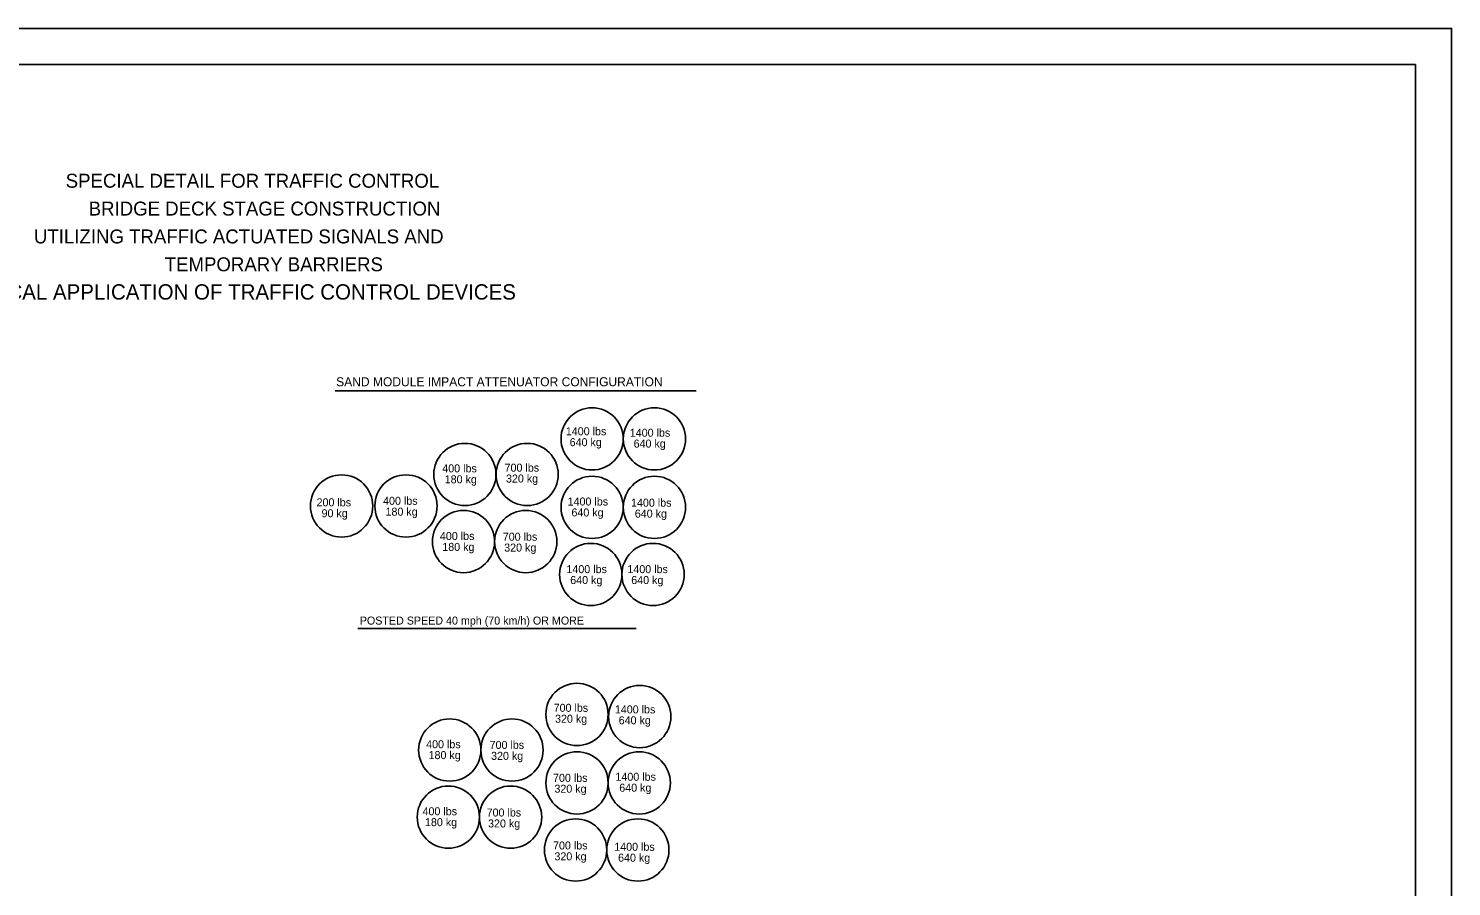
# Model space of a CAD drawing. Extents: x 52832 to 54215, y 64481 to 66497.
# Drawn here: x 53800.5 to 54195.1, y 66259.4 to 66497.3 of the extents above; entities that cross this region are included whole.
import ezdxf

# ---------------------------------------------------------------- set-up
doc = ezdxf.new("R2010")
doc.units = 0
for name, color, linetype in [('Design_EX_Roadway Dimensions', 7, 'Continuous'), ('Level 48', 7, 'Continuous'), ('Sheets_50 Reference Boundary', 7, 'Continuous'), ('Sheets_General Details', 7, 'Continuous'), ('Sheets_Printer Plotting Border', 7, 'Continuous'), ('Stage_Construction Traffic Control', 7, 'Continuous')]:
    doc.layers.add(name, color=color, linetype=linetype)

msp = doc.modelspace()

# ---------------------------------------------------------------- linework, layer by layer
at = {"layer": 'Level 48'}
msp.add_lwpolyline([(53515.06, 66497.33), (54195.06, 66497.33), (54195.06, 66057.33), (53515.06, 66057.33)], close=True, dxfattribs=at)
at = {"layer": 'Sheets_50 Reference Boundary'}
msp.add_lwpolyline([(53555.06, 66487.33), (54185.06, 66487.33), (54185.06, 66087.33), (53555.06, 66087.33)], close=True, dxfattribs=at)
at = {"layer": 'Sheets_General Details'}
for p, q in [((54195.06, 66497.33), (53515.06, 66497.33)), ((54195.06, 66057.33), (54195.06, 66497.33)), ((53885.51, 66396.82), (53985.64, 66396.82)), ((53891.79, 66330.91), (53969.01, 66330.91))]:
    msp.add_line(p, q, dxfattribs=at)
msp.add_lwpolyline([(53555.06, 66487.33), (54185.06, 66487.33), (54185.06, 66067.33), (53555.06, 66067.33)], close=True, dxfattribs=at)
at = {"layer": 'Sheets_Printer Plotting Border'}
msp.add_lwpolyline([(53515.06, 66057.33), (54195.06, 66057.33), (54195.06, 66497.33), (53515.06, 66497.33)], close=True, dxfattribs=at)
at = {"layer": 'Stage_Construction Traffic Control'}
for centre in [(53956.76, 66383.52), (53974.03, 66383.52), (53921.47, 66373.65), (53938.74, 66373.65), (53887.29, 66364.91), (53905.14, 66364.91), (53956.76, 66364.53), (53974.03, 66364.53), (53921.09, 66355.04), (53938.36, 66355.04), (53956.38, 66345.92), (53973.65, 66345.92), (53952.56, 66307.11), (53969.96, 66306.51), (53917.27, 66297.23), (53934.53, 66297.23), (53952.56, 66288.12), (53969.82, 66288.12), (53916.89, 66278.62), (53934.15, 66278.62), (53952.18, 66269.51), (53969.44, 66269.51)]:
    msp.add_circle(centre, 8.63, dxfattribs=at)

# ---------------------------------------------------------------- texts
at = {"layer": 'Design_EX_Roadway Dimensions'}
for s, p in [('1400 lbs', (53949.46, 66384.52)), ('1400 lbs', (53967.2, 66384.12)), ('640 kg', (53950.52, 66381.49)), ('640 kg', (53968.26, 66381.1)), ('700 lbs', (53932.48, 66374.43)), ('400 lbs', (53915.21, 66374.23)), ('180 kg', (53915.88, 66371.2)), ('320 kg', (53932.87, 66371.41)), ('200 lbs', (53880.34, 66364.81)), ('400 lbs', (53898.79, 66365.24)), ('1400 lbs', (53949.96, 66365.04)), ('1400 lbs', (53967.54, 66364.71)), ('90 kg', (53881.73, 66361.78)), ('180 kg', (53899.46, 66362.22)), ('640 kg', (53951.02, 66362.01)), ('640 kg', (53968.59, 66361.68)), ('400 lbs', (53914.54, 66355.48)), ('700 lbs', (53931.98, 66355.28)), ('180 kg', (53915.21, 66352.45)), ('320 kg', (53932.37, 66352.26)), ('1400 lbs', (53949.63, 66346.29)), ('640 kg', (53950.68, 66343.26)), ('1400 lbs', (53966.54, 66346.29)), ('640 kg', (53967.6, 66343.26)), ('700 lbs', (53946.08, 66307.83)), ('1400 lbs', (53963.06, 66307.39)), ('320 kg', (53946.47, 66304.8)), ('640 kg', (53964.12, 66304.37)), ('400 lbs', (53910.73, 66297.73)), ('700 lbs', (53928.33, 66297.54)), ('180 kg', (53911.4, 66294.71)), ('320 kg', (53928.73, 66294.51)), ('700 lbs', (53945.91, 66288.41)), ('1400 lbs', (53963.22, 66288.71)), ('320 kg', (53946.3, 66285.39)), ('640 kg', (53964.28, 66285.68)), ('400 lbs', (53909.73, 66279.14)), ('180 kg', (53910.41, 66276.12)), ('700 lbs', (53927.5, 66278.79)), ('320 kg', (53927.9, 66275.76)), ('700 lbs', (53945.91, 66269.66)), ('1400 lbs', (53962.89, 66269.29)), ('320 kg', (53946.3, 66266.64)), ('640 kg', (53963.95, 66266.27))]:
    msp.add_text(s, height=2.22, dxfattribs=at).set_placement(p)
at = {"layer": 'Sheets_General Details'}
for s, height, p in [('SPECIAL DETAIL FOR TRAFFIC CONTROL', 3.8608, (53810.78, 66453.17)), ('BRIDGE DECK STAGE CONSTRUCTION', 3.8608, (53817.15, 66445.45)), ('UTILIZING TRAFFIC ACTUATED SIGNALS AND ', 3.8608, (53801.97, 66437.72)), ('TEMPORARY BARRIERS', 3.8608, (53838.23, 66430)), ('TYPICAL APPLICATION OF TRAFFIC CONTROL DEVICES', 4.2451, (53782.01, 66422.15)), ('SAND MODULE IMPACT ATTENUATOR CONFIGURATION', 2.4971, (53885.77, 66398.11)), ('POSTED SPEED 40 mph (70 km/h) OR MORE', 2.2197, (53892.33, 66332.02))]:
    msp.add_text(s, height=height, dxfattribs=at).set_placement(p)

doc.saveas('drawing.dxf')
